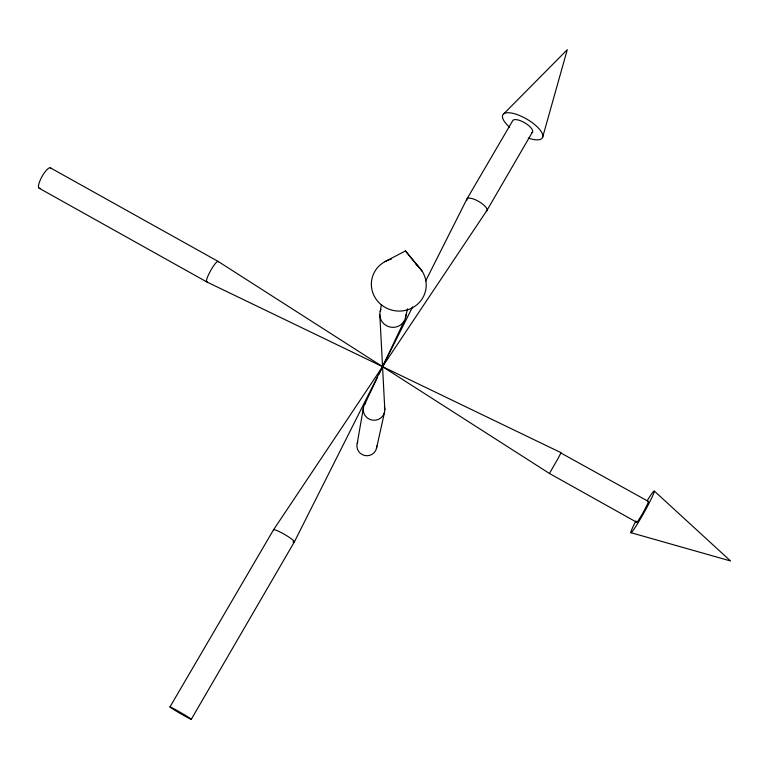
<?xml version="1.0" encoding="UTF-8"?>
<svg xmlns="http://www.w3.org/2000/svg" width="769" height="769" viewBox="0 0 769 769"><rect width="100%" height="100%" fill="white"/><g stroke="black" fill="none" stroke-linecap="round" stroke-linejoin="round"><path stroke-width="1.15" d="M357.21 443.453L363.564 406.974M380.213 311.474L381.434 304.466M376.474 448.481L384.481 412.424M405.436 318.03L407.483 308.802M542.626 137.295L567.272 49.687L503.878 113.725M364.621 404.427L377.425 377.444M378.963 374.205L404.177 321.067M412.607 306.918L294.364 541.905L191.298 719.294M425.488 281.319L466.821 199.181L512.577 120.925A11.429 4.153 30.2 0 1 525.189 123.069A11.429 4.153 30.2 0 1 531.908 132.681M532.6 131.826L487.027 210.273L273.408 529.995L169.959 706.951M560.832 452.97L648.411 501.436M50.341 167.825L218.069 261.383L549.441 473.473L558.198 458.218L561.053 452.701L206.736 281.906L39.152 188.222M384.808 261.72L405.455 250.944L417.894 265.997M630.888 532.677L730.55 560.976L654.256 491.007M549.441 473.473L636.722 522.266M405.455 250.944L422.325 271.457M379.809 314.732L384.817 409.694M405.83 314.781A13.035 12.554 11.2 0 1 390.152 327.046A13.035 12.554 11.2 0 1 380.972 309.417M416.116 264.449A27.473 26.377 11.2 0 1 416.087 305.418A27.473 26.377 11.2 0 1 374.416 296.44A27.473 26.377 11.2 0 1 391.383 259.115M466.908 200.315A11.554 3.701 30.2 0 1 477.991 201.055A11.554 3.701 30.2 0 1 486.393 211.023M40.084 188.184A11.641 3.095 -60.8 0 1 41.872 176.793A11.641 3.095 -60.8 0 1 50.889 168.498M376.791 445.953A9.959 9.757 11.2 0 1 364.775 455.508A9.959 9.757 11.2 0 1 357.787 441.848M207.428 281.723A11.727 2.019 -60.8 0 1 210.466 270.938A11.727 2.019 -60.8 0 1 218.358 261.921M648.065 501.628A11.948 0.807 -60.8 0 1 643.115 512.539A11.948 0.807 -60.8 0 1 636.79 521.718M647.421 500.359A23.897 1.625 -60.8 0 1 652.247 496.745A23.897 1.625 -60.8 0 1 634.319 528.726A23.897 1.625 -60.8 0 1 635.848 520.988M509.626 127.193A22.868 8.305 30.2 0 1 510.001 112.841A22.868 8.305 30.2 0 1 540.54 130.624A22.868 8.305 30.2 0 1 528.303 138.074M273.408 529.995A12.083 1.663 30.2 0 1 286.597 535.628A12.083 1.663 30.2 0 1 292.922 542.049M384.413 406.964A10.804 10.535 11.2 0 1 371.792 420.009A10.804 10.535 11.2 0 1 365.688 402.918M173.458 709.374A12.362 0.5 30.2 0 0 191.077 719.313A12.362 0.5 30.2 0 0 177.351 710.652A12.362 0.5 30.2 0 0 173.458 709.374"/></g></svg>
